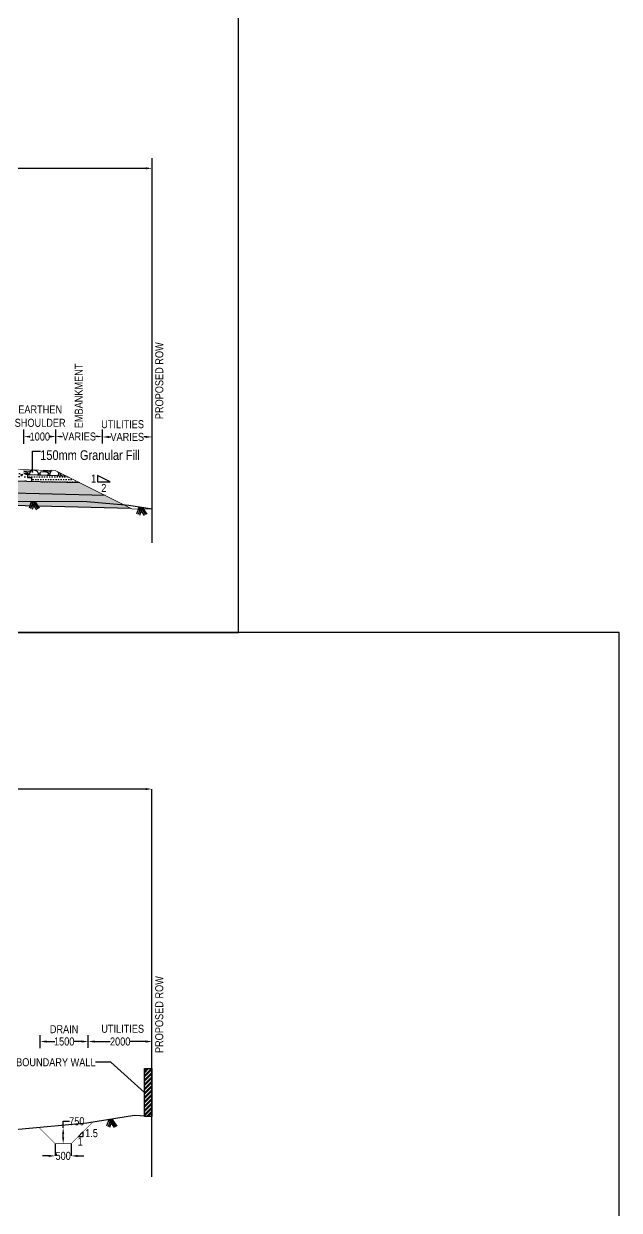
# Model space of a CAD drawing. Header units: millimetres. Extents: x 207528 to 778454, y -364692 to 101323.
# Drawn here: x 428047 to 446661, y -26840 to 10214 of the extents above; entities that cross this region are included whole.
import ezdxf

# ---------------------------------------------------------------- set-up
doc = ezdxf.new("R2010")
doc.units = ezdxf.units.MM
for name, color, linetype in [('Dim', 253, 'Continuous'), ('Dimension', 253, 'Continuous'), ('hatch', 253, 'Continuous'), ('Proposed ROW', 241, 'MNEW')]:
    doc.layers.add(name, color=color, linetype=linetype)
doc.styles.add('DIM', font='ARIALN.TTF', dxfattribs={"height": 250})
doc.styles.get("Standard").update_dxf_attribs({"font": 'arial.ttf'})
doc.styles.add('STRIP PLAN STYLE', font='ARIALN.TTF')
doc.linetypes.add('MNEW', pattern='A,26.152623,-1.048632,["PROW",Standard,S=1.75,R=0,X=0,Y=-0.975095],-7.693777,26.152623', length=61.047655)
doc.dimstyles.new('DIM', dxfattribs={"dimtxt": 250, "dimasz": 200, "dimexe": 0.18, "dimexo": 0.0625, "dimgap": 0.09, "dimtad": 0, "dimtih": 1, "dimtoh": 1, "dimdec": 0, "dimzin": 0, "dimdsep": 46, "dimtxsty": 'DIM', "dimcen": 0.09, "dimclrd": 256, "dimclrt": 7, "dimadec": 0, "dimazin": 0, "dimtfac": 1, "dimtdec": 0, "dimtofl": 0, "dimtmove": 0, "dimatfit": 3, "dimfxl": 1, "dimtolj": 1, "dimtzin": 0, "dimarcsym": 0})
doc.dimstyles.new('new', dxfattribs={"dimtxt": 150, "dimasz": 150, "dimexe": 100, "dimexo": 0.1, "dimgap": 0.09, "dimtad": 0, "dimtih": 1, "dimtoh": 1, "dimdec": 0, "dimzin": 0, "dimdsep": 46, "dimtxsty": 'DIM', "dimcen": 0.09, "dimclrd": 256, "dimclrt": 252, "dimadec": 0, "dimazin": 0, "dimtfac": 1, "dimtdec": 0, "dimtofl": 0, "dimtmove": 0, "dimatfit": 3, "dimfxl": 1, "dimtolj": 1, "dimtzin": 0, "dimlwd": -1, "dimarcsym": 0})

# ---------------------------------------------------------------- blocks, each defined once
blk = doc.blocks.new('*D203')
at = {"layer": 'Defpoints', "color": 0, "transparency": 16777216}
for p in [(432058, 5698), (387058, 5431), (432058, 5433)]:
    blk.add_point(p, dxfattribs=at)
at = {"layer": 'Dim', "color": 0, "lineweight": -2, "transparency": 16777216}
for p, q in [((387058, 5431), (387058, 5698)), ((432058, 5433), (432058, 5698))]:
    blk.add_line(p, q, dxfattribs=at)
at = {"layer": 'Dim', "lineweight": -2, "transparency": 16777216}
for p, q in [((387258, 5698), (407337, 5698)), ((431858, 5698), (414683, 5698))]:
    blk.add_line(p, q, dxfattribs=at)
at = {"layer": 'Dim', "transparency": 16777216}
for points in [[(387258, 5731), (387258, 5665), (387058, 5698)], [(431858, 5731), (431858, 5665), (432058, 5698)]]:
    blk.add_solid(points, dxfattribs=at)
at = {"layer": 'Dim', "color": 7, "transparency": 16777216, "insert": (411010, 5698), "char_height": 400, "attachment_point": 5, "style": 'STRIP PLAN STYLE'}
blk.add_mtext('\\A1;PROPOSED RIGHT OF WAY (45m)', dxfattribs=at)
blk = doc.blocks.new('*D221')
at = {"layer": 'Defpoints', "color": 0, "transparency": 16777216}
for p in [(428051, -2681), (429050, -2677), (429050, -2677)]:
    blk.add_point(p, dxfattribs=at)
at = {"layer": 'Dim', "color": 0, "lineweight": -2, "transparency": 16777216}
for p, q in [((428051, -2681), (428051, -2681)), ((429050, -2678), (429050, -2678))]:
    blk.add_line(p, q, dxfattribs=at)
at = {"layer": 'Dim', "lineweight": -2, "transparency": 16777216}
for p, q in [((428251, -2680), (428254, -2680)), ((428850, -2678), (428847, -2678))]:
    blk.add_line(p, q, dxfattribs=at)
at = {"layer": 'Dim', "transparency": 16777216}
for points in [[(428251, -2647), (428251, -2714), (428051, -2681)], [(428850, -2645), (428850, -2712), (429050, -2677)]]:
    blk.add_solid(points, dxfattribs=at)
at = {"layer": 'Dim', "color": 7, "transparency": 16777216, "insert": (428551, -2679), "char_height": 250, "attachment_point": 5, "style": 'DIM'}
blk.add_mtext('\\A1;1000', dxfattribs=at)
blk = doc.blocks.new('*D223')
at = {"layer": 'Defpoints', "color": 0, "transparency": 16777216}
for p in [(430508, -2677), (432058, -2634), (432058, -2691)]:
    blk.add_point(p, dxfattribs=at)
at = {"layer": 'Dimension', "color": 0, "lineweight": -2, "transparency": 16777216}
for p, q in [((430508, -2690), (430508, -2691)), ((432058, -2690), (432058, -2691))]:
    blk.add_line(p, q, dxfattribs=at)
at = {"layer": 'Dimension', "lineweight": -2, "transparency": 16777216}
for p, q in [((430708, -2691), (430766, -2691)), ((431858, -2691), (431800, -2691))]:
    blk.add_line(p, q, dxfattribs=at)
at = {"layer": 'Dimension', "transparency": 16777216}
for points in [[(430708, -2658), (430708, -2724), (430508, -2691)], [(431858, -2658), (431858, -2724), (432058, -2691)]]:
    blk.add_solid(points, dxfattribs=at)
at = {"layer": 'Dimension', "color": 7, "transparency": 16777216, "insert": (431283, -2691), "char_height": 250, "attachment_point": 5, "style": 'DIM'}
blk.add_mtext('\\A1;VARIES', dxfattribs=at)
blk = doc.blocks.new('*D224')
at = {"layer": 'Defpoints', "color": 0, "transparency": 16777216}
for p in [(429050, -2678), (430508, -2678), (430508, -2678)]:
    blk.add_point(p, dxfattribs=at)
at = {"layer": 'Dimension', "color": 0, "lineweight": -2, "transparency": 16777216}
for p, q in [((429050, -2678), (429050, -2678)), ((430508, -2678), (430508, -2677))]:
    blk.add_line(p, q, dxfattribs=at)
at = {"layer": 'Dimension', "lineweight": -2, "transparency": 16777216}
for p, q in [((429200, -2678), (429262, -2678)), ((430358, -2678), (430296, -2678))]:
    blk.add_line(p, q, dxfattribs=at)
at = {"layer": 'Dimension', "transparency": 16777216}
for points in [[(429200, -2653), (429200, -2703), (429050, -2678)], [(430358, -2653), (430358, -2703), (430508, -2678)]]:
    blk.add_solid(points, dxfattribs=at)
at = {"layer": 'Dimension', "color": 7, "transparency": 16777216, "insert": (429779, -2678), "char_height": 250, "attachment_point": 5, "style": 'DIM'}
blk.add_mtext('\\A1;VARIES', dxfattribs=at)
blk = doc.blocks.new('*D271')
at = {"layer": 'Defpoints', "color": 0, "transparency": 16777216}
for p in [(432056, -13687), (387056, -13954), (432056, -13951)]:
    blk.add_point(p, dxfattribs=at)
at = {"layer": 'Dim', "color": 0, "lineweight": -2, "transparency": 16777216}
for p, q in [((387056, -13954), (387056, -13686)), ((432056, -13951), (432056, -13686))]:
    blk.add_line(p, q, dxfattribs=at)
at = {"layer": 'Dim', "lineweight": -2, "transparency": 16777216}
for p, q in [((387256, -13687), (407335, -13687)), ((431856, -13687), (414680, -13687))]:
    blk.add_line(p, q, dxfattribs=at)
at = {"layer": 'Dim', "transparency": 16777216}
for points in [[(387256, -13653), (387256, -13720), (387056, -13687)], [(431856, -13653), (431856, -13720), (432056, -13687)]]:
    blk.add_solid(points, dxfattribs=at)
at = {"layer": 'Dim', "color": 7, "transparency": 16777216, "insert": (411008, -13687), "char_height": 400, "attachment_point": 5, "style": 'STRIP PLAN STYLE'}
blk.add_mtext('\\A1;PROPOSED RIGHT OF WAY (45m)', dxfattribs=at)
blk = doc.blocks.new('*D277')
at = {"layer": 'Defpoints', "color": 0, "transparency": 16777216}
for p in [(429030, -24761), (429530, -24761), (429530, -25142)]:
    blk.add_point(p, dxfattribs=at)
at = {"layer": 'Dim', "color": 0, "lineweight": -2, "transparency": 16777216}
for p, q in [((429030, -24761), (429030, -25143)), ((429530, -24761), (429530, -25143))]:
    blk.add_line(p, q, dxfattribs=at)
at = {"layer": 'Dim', "lineweight": -2, "transparency": 16777216}
for p, q in [((428830, -25142), (428630, -25142)), ((429730, -25142), (429930, -25142))]:
    blk.add_line(p, q, dxfattribs=at)
at = {"layer": 'Dim', "transparency": 16777216}
for points in [[(428830, -25109), (428830, -25176), (429030, -25142)], [(429730, -25109), (429730, -25176), (429530, -25142)]]:
    blk.add_solid(points, dxfattribs=at)
at = {"layer": 'Dim', "color": 7, "transparency": 16777216, "insert": (429280, -25142), "char_height": 250, "attachment_point": 5, "style": 'DIM'}
blk.add_mtext('\\A1;500', dxfattribs=at)
blk = doc.blocks.new('*D272')
at = {"layer": 'Defpoints', "color": 0, "transparency": 16777216}
for p in [(430062, -21514), (432062, -21514), (432062, -21571)]:
    blk.add_point(p, dxfattribs=at)
at = {"layer": 'Dimension', "color": 0, "lineweight": -2, "transparency": 16777216}
for p, q in [((430062, -21569), (430062, -21570)), ((432062, -21570), (432062, -21571))]:
    blk.add_line(p, q, dxfattribs=at)
at = {"layer": 'Dimension', "lineweight": -2, "transparency": 16777216}
for p, q in [((430262, -21570), (430754, -21570)), ((431862, -21571), (431370, -21571))]:
    blk.add_line(p, q, dxfattribs=at)
at = {"layer": 'Dimension', "transparency": 16777216}
for points in [[(430262, -21537), (430262, -21604), (430062, -21570)], [(431862, -21538), (431862, -21604), (432062, -21571)]]:
    blk.add_solid(points, dxfattribs=at)
at = {"layer": 'Dimension', "color": 7, "transparency": 16777216, "insert": (431062, -21571), "char_height": 250, "attachment_point": 5, "style": 'DIM'}
blk.add_mtext('\\A1;2000', dxfattribs=at)
blk = doc.blocks.new('*D312')
at = {"layer": 'Defpoints', "color": 0, "transparency": 16777216}
for p in [(428562, -21570), (430062, -21570), (430062, -21570)]:
    blk.add_point(p, dxfattribs=at)
at = {"layer": 'Dim', "color": 0, "lineweight": -2, "transparency": 16777216}
for p, q in [((428562, -21570), (428562, -21570)), ((430062, -21570), (430062, -21570))]:
    blk.add_line(p, q, dxfattribs=at)
at = {"layer": 'Dim', "lineweight": -2, "transparency": 16777216}
for p, q in [((428762, -21570), (429016, -21570)), ((429862, -21570), (429608, -21570))]:
    blk.add_line(p, q, dxfattribs=at)
at = {"layer": 'Dim', "transparency": 16777216}
for points in [[(428762, -21537), (428762, -21603), (428562, -21570)], [(429862, -21537), (429862, -21603), (430062, -21570)]]:
    blk.add_solid(points, dxfattribs=at)
at = {"layer": 'Dim', "color": 7, "transparency": 16777216, "insert": (429312, -21570), "char_height": 250, "attachment_point": 5, "style": 'DIM'}
blk.add_mtext('\\A1;1500', dxfattribs=at)
blk = doc.blocks.new('*D311')
at = {"lineweight": -2, "transparency": 16777216}
for p, q in [((429280, -24261), (429280, -24061)), ((429280, -24061), (429480, -24061)), ((429280, -24561), (429280, -24461))]:
    blk.add_line(p, q, dxfattribs=at)
at = {"color": 0, "lineweight": -2, "transparency": 16777216}
for p, q in [((429280, -24261), (429280, -24261)), ((429280, -24761), (429280, -24761))]:
    blk.add_line(p, q, dxfattribs=at)
at = {"transparency": 16777216}
for points in [[(429247, -24461), (429314, -24461), (429280, -24261)], [(429247, -24561), (429314, -24561), (429280, -24761)]]:
    blk.add_solid(points, dxfattribs=at)
at = {"layer": 'Defpoints', "color": 0, "transparency": 16777216}
for p in [(429280, -24261), (429280, -24261), (429280, -24761)]:
    blk.add_point(p, dxfattribs=at)
at = {"color": 7, "transparency": 16777216, "insert": (429706, -24061), "char_height": 250, "attachment_point": 5, "style": 'DIM'}
blk.add_mtext('\\A1;750', dxfattribs=at)

msp = doc.modelspace()

# ---------------------------------------------------------------- hatches: boundary and pattern name
at = {"layer": 'Dim'}
h = msp.add_hatch(dxfattribs=at)
h.set_pattern_fill('AR-CONC', color=256, scale=3)
h.set_pattern_definition([(50, (296822.16, -17234.7), (546.554, -47.8173), [57.15, -628.65]), (355, (296822.16, -17234.7), (-105.7303, 573.1705), [45.72, -502.9218]), (100.45144, (296867.7, -17238.7), (440.8237, 525.3533), [48.57, -534.2707]), (46.1842, (296822.16, -17082.3), (813.237, -126.127), [85.725, -942.975]), (96.63556, (296889.9, -17092.8), (712.2124, 742.2784), [72.855, -801.407]), (351.18415, (296822.2, -17082.3), (712.2124, 742.2784), [68.58, -754.379]), (21, (296898.36, -17120.4), (454.8432, -306.7956), [57.15, -628.65]), (326, (296898.36, -17120.4), (185.406, 552.564), [45.72, -502.92]), (71.45144, (296936.27, -17145.97), (640.2493, 245.7683), [48.57, -534.2698]), (37.5, (296822.16, -17234.7), (9.2658, 253.66512), [0, -496.824, 0, -510.54, 0, -504.825]), (7.5, (296822.16, -17234.7), (200.459, 300.5417), [0, -291.084, 0, -485.394, 0, -192.405]), (327.5, (296652.24, -17234.7), (406.7718, -17.18623), [0, -190.5, 0, -594.36, 0, -788.67]), (317.5, (296576.04, -17234.7), (444.3875, 76.2795), [0, -247.65, 0, -394.716, 0, -560.07])])
h.paths.add_polyline_path([(428194.1, -3834.3), (426773.2, -3798.8), (425875.4, -3870.2), (424692.2, -3926.2), (423153.7, -3934.1), (421851, -3873.2), (420684.9, -3855), (420684.9, -3906.4), (428194.1, -4084.4)])
h.paths.add_polyline_path([(426773.2, -3798.8), (421194.1, -3659.3), (420684.9, -3646.6), (420684.9, -3855), (421851, -3873.2), (423153.7, -3934.1), (424692.2, -3926.2), (425875.4, -3870.2)])
h = msp.add_hatch(dxfattribs=at)
h.set_pattern_fill('ANSI32', scale=10)
h.set_pattern_definition([(45, (116026.7, -79262.27), (-67.35192, 67.35192), []), (45, (116071.605, -79262.27), (-67.35192, 67.35192), [])])
h.paths.add_polyline_path([(431826.3, -23916.8), (431826.3, -22416.8), (432056.3, -22416.8), (432056.3, -23916.8)])
at = {"layer": 'hatch'}
h = msp.add_hatch(dxfattribs=at)
h.set_pattern_fill('GRAVEL', color=11, scale=25)
h.set_pattern_definition([(228.012788, (297279.363, -16599.707), (-5080, -5715), [85.4304, -8457.621]), (184.96974, (297222.213, -16663.207), (7619.999997, 635.000036), [146.6012, -14513.5122]), (132.510447, (297076.163, -16675.907), (6350.000003, -6984.999998), [103.3704, -10233.6807]), (267.27369, (296828.513, -16834.657), (635.000001, 12700), [133.501, -13216.6094]), (292.833654, (296822.163, -16968.007), (-3175, 7620), [130.9084, -12959.952]), (357.27369, (296872.963, -17088.657), (-12700, 635.000001), [133.501, -13216.6094]), (37.69424, (297006.313, -17095.007), (-8254.9999996, -6350.0000005), [176.5484, -17478.2788]), (72.255328, (297146.013, -16987.057), (4445.000001, 13969.9999996), [166.68, -16501.3142]), (121.429566, (297196.813, -16828.307), (-5080.000001, 8254.9999996), [133.9532, -13261.3864]), (175.23636, (297126.963, -16714.007), (6985, -635.000001), [152.9283, -7493.4842]), (222.397438, (296974.563, -16701.307), (-7619.9999998, -6985.0000003), [197.7695, -19579.193]), (138.814075, (297457.163, -16841.007), (-4445, 3810), [67.501, -6682.6415]), (171.469234, (297406.363, -16796.557), (8255, -1269.9999986), [128.4205, -12713.6597]), (225, (297279.36, -16777.5), (-9e-14, -635), [89.8023, -808.2233]), (203.19859, (297234.91, -16701.31), (3175, 1270), [48.3603, -4787.6556]), (291.80141, (297190.46, -16720.36), (-635, 1905), [68.3914, -3351.1882]), (30.96376, (297215.86, -16783.86), (1905, 1270), [111.08, -3591.5745]), (161.56505, (297311.11, -16726.7), (1270, -635), [80.3218, -1927.7245]), (16.38954, (296822.163, -16720.357), (6350, 1905), [112.522, -11139.7067]), (70.346176, (296930.113, -16688.607), (-2540, -6985), [94.3997, -9345.554]), (293.19859, (297311.11, -16599.71), (-1270, 3175), [96.72, -4739.296]), (343.61046, (297349.213, -16688.607), (-6350, 1905), [112.522, -11139.7067]), (339.443955, (296822.16, -17114.06), (-3175, 1270), [108.5088, -5316.9336]), (294.77514, (296923.763, -17152.157), (-3175.000004, 6984.999998), [90.918, -9000.8983]), (66.80141, (297317.46, -17234.71), (1270, 3175), [96.72, -4739.296]), (17.354025, (297355.563, -17145.807), (-8255, -2540), [106.4457, -10538.094]), (69.443955, (297006.31, -17234.71), (-1270, -3175), [54.2544, -5371.188]), (101.30993, (297279.36, -17234.71), (-635, 2540), [32.3787, -3205.4987]), (165.96376, (297273.01, -17202.96), (1905, -635), [130.9084, -2487.2636]), (186.009006, (297146.013, -17171.207), (6350, 635), [121.3167, -12010.3412]), (303.69007, (297215.86, -16841), (-635, 1270), [91.581, -2197.944]), (353.157227, (297266.663, -16917.207), (10795, -1269.9999994), [159.8892, -15829.0023]), (60.945396, (297425.413, -16936.257), (-2540, -4445), [65.377, -6472.348]), (90, (297457.16, -16879.1), (-635, 635), [38.1, -596.9]), (120.256437, (297133.313, -17152.157), (2540, -4445), [88.2167, -8733.4852]), (48.012787, (297088.863, -17075.957), (5080, 5715), [170.8607, -8372.1905]), (0, (297203.16, -16948.96), (635, 635), [165.1, -469.9]), (325.304846, (297368.263, -16948.957), (6350.000002, -4444.999997), [100.4024, -9939.8292]), (254.054604, (297450.81, -17006.11), (-635, -2540), [92.4573, -4530.4125]), (207.645975, (297425.413, -17095.007), (-12065.0000004, -6349.999999), [150.5363, -14903.116]), (175.426079, (297292.063, -17164.857), (-8255, 635), [159.2574, -15766.4616])])
h.paths.add_polyline_path([(429804.7, -4124.7), (430595, -4519.8), (420684.9, -4272), (420684.9, -3896.7)])
h = msp.add_hatch(dxfattribs=at)
h.set_pattern_fill('GRAVEL', color=11, scale=25)
h.set_pattern_definition([(228.012788, (81477.05, -71156.383), (-5080.0000004, -5714.9999996), [85.4304, -8457.6209]), (184.969741, (81419.902, -71219.883), (7619.999997, 635.0000362), [146.6012, -14513.5122]), (132.510447, (81273.852, -71232.583), (6350.0000027, -6984.9999976), [103.3704, -10233.6807]), (267.273689, (81026.202, -71391.333), (635.0000013, 12700), [133.5011, -13216.6094]), (292.833654, (81019.852, -71524.683), (-3175.0000003, 7620), [130.9084, -12959.9519]), (357.273689, (81070.652, -71645.333), (-12700, 635.0000013), [133.5011, -13216.6094]), (37.6942405, (81204.002, -71651.683), (-8254.9999996, -6350.0000005), [176.5484, -17478.2788]), (72.255328, (81343.702, -71543.733), (4445.0000012, 13969.9999996), [166.6799, -16501.3142]), (121.429566, (81394.502, -71384.983), (-5080.0000007, 8254.9999996), [133.9532, -13261.3864]), (175.236358, (81324.65, -71270.683), (6985, -635.000001), [152.9283, -7493.4842]), (222.397438, (81172.252, -71257.983), (-7619.9999998, -6985.0000003), [197.7695, -19579.1931]), (138.814075, (81654.85, -71397.683), (-4445, 3810), [67.5011, -6682.6415]), (171.469234, (81604.052, -71353.233), (8255.0000002, -1269.9999986), [128.4205, -12713.6597]), (225, (81477.05, -71334.2), (-9e-14, -635), [89.8023, -808.2233]), (203.19859, (81432.6, -71257.98), (3175, 1270), [48.3603, -4787.6556]), (291.80141, (81388.15, -71277.03), (-635, 1905), [68.3914, -3351.1882]), (30.963757, (81413.55, -71340.53), (1905, 1270), [111.0799, -3591.5745]), (161.56505, (81508.8, -71283.38), (1270, -635), [80.3218, -1927.7245]), (16.38954, (81019.852, -71277.033), (6350, 1905), [112.522, -11139.7067]), (70.346176, (81127.8, -71245.283), (-2540, -6985), [94.3997, -9345.5539]), (293.19859, (81508.8, -71156.38), (-1270, 3175), [96.72, -4739.2959]), (343.61046, (81546.902, -71245.283), (-6350, 1904.9999996), [112.522, -11139.7067]), (339.443955, (81019.85, -71670.73), (-3175, 1270), [108.5088, -5316.9336]), (294.77514, (81121.45, -71708.833), (-3175.000004, 6984.9999983), [90.918, -9000.8983]), (66.80141, (81515.15, -71791.38), (1270, 3175), [96.72, -4739.2959]), (17.354025, (81553.252, -71702.483), (-8255, -2540.0000005), [106.4457, -10538.094]), (69.443955, (81204, -71791.38), (-1270, -3175), [54.2544, -5371.188]), (101.309932, (81477.05, -71791.38), (-635, 2540), [32.3787, -3205.4987]), (165.963757, (81470.7, -71759.63), (1905, -635), [130.9084, -2487.2636]), (186.009006, (81343.702, -71727.883), (6350, 635.0000003), [121.3167, -12010.3412]), (303.69007, (81413.55, -71397.68), (-635, 1270), [91.581, -2197.9441]), (353.1572266, (81464.352, -71473.883), (10795, -1269.9999994), [159.8892, -15829.0023]), (60.945396, (81623.1, -71492.933), (-2540, -4445), [65.3771, -6472.3481]), (90, (81654.85, -71435.8), (-635, 635), [38.1, -596.9]), (120.256437, (81331, -71708.833), (2539.9999997, -4445), [88.2167, -8733.4852]), (48.012787, (81286.55, -71632.633), (5080.0000004, 5714.9999996), [170.8607, -8372.1905]), (0, (81400.85, -71505.63), (635, 635), [165.1, -469.9]), (325.304846, (81565.95, -71505.633), (6350.0000024, -4444.9999966), [100.4024, -9939.8292]), (254.054604, (81648.5, -71562.78), (-635, -2540), [92.4573, -4530.4125]), (207.645975, (81623.102, -71651.683), (-12065.0000004, -6349.9999992), [150.5363, -14903.1161]), (175.426079, (81489.752, -71721.533), (-8255, 635), [159.2574, -15766.4616])])
h.paths.add_polyline_path([(429369.2, -3907), (429046.3, -3745.6), (428047.3, -3710.6), (428046.8, -3710.6), (428046.8, -3830.8), (428167.4, -3830.8), (428167.4, -3864.9)])
h = msp.add_hatch(dxfattribs=at)
h.set_pattern_fill('DOTS', scale=50)
h.set_pattern_definition([(0, (342221.206, -80691.63), (39.6875, 79.375), [0, -79.375])])
h.paths.add_polyline_path([(429804.7, -4124.7), (429354, -3906.4), (428167.4, -3856.1), (428167.4, -3874.5), (428167.4, -3882.5), (428167.4, -3893.3), (428167.4, -3906.5), (428167.4, -3955.8), (428292.4, -3955.8), (428289.1, -4086.8)])
h = msp.add_hatch(dxfattribs=at)
h.set_pattern_fill('DOTS', color=25, scale=50)
h.set_pattern_definition([(0, (296822.16, -17234.71), (39.6875, 79.375), [0, -79.375])])
h.paths.add_polyline_path([(430595, -4519.8), (431384.5, -4914.4), (420684.9, -4646.9), (420684.9, -4272), (420821, -4275.4)])

# ---------------------------------------------------------------- linework, layer by layer
for points, const_width in [([(428047.3, -3710.6), (421058.4, -3535.9)], 20), ([(428047.3, -3710.6), (429046.3, -3745.6)], 20), ([(428046.8, -3710.7), (428046.8, -3830.8)], 10), ([(429046.3, -3745.6), (431444.4, -4944.4)], 20), ([(431444.4, -4944.4), (432058.4, -4944.4)], 20), ([(430198.2, -24092.7), (429530.2, -24760.7)], 20), ([(428531.1, -24260.7), (429030.2, -24760.7)], 20), ([(429530.2, -24760.7), (429030.2, -24760.7)], 20)]:
    msp.add_lwpolyline(points, dxfattribs=dict(const_width=const_width))
for points in [[(429804.7, -4124.7), (420684.9, -3896.7)], [(428047.4, -3830.8), (428167.4, -3830.8)], [(428047.4, -3830.8), (428167.4, -3830.8)], [(428167.4, -3830.8), (428167.4, -3955.8), (428292.4, -3955.8), (428289.1, -4086.8)], [(428167.4, -3830.8), (428167.4, -3955.8), (428292.4, -3955.8), (428289.1, -4086.8)], [(428167.4, -3864.9), (429369.2, -3907)], [(430595, -4519.8), (420684.9, -4272)], [(420684.9, -4646.9), (431384.5, -4914.4)]]:
    msp.add_lwpolyline(points)
at = {"layer": 'Dim'}
for points in [[(384197.2, 38536.5), (384197.2, -8793.9), (434760.7, -8793.9), (434760.7, 38532.4)], [(430352.6, -3891.2), (430352.6, -4091.2), (430752.6, -4091.2)], [(429896.5, -24394.4), (429896.5, -24544.4), (429746.5, -24544.4)]]:
    msp.add_lwpolyline(points, close=True, dxfattribs=at)
for points in [[(428050.8, -2902.9), (428050.8, -2459.6)], [(429050.3, -2899.3), (429050.3, -2456)], [(429050.3, -2899.3), (429050.3, -2456)], [(430507.7, -2898.9), (430507.7, -2455.6)], [(428283.5, -4713.7), (428215.6, -4918.3)], [(428338.7, -4706.1), (428263, -4934)], [(428283.5, -4713.7), (428450.7, -4962)], [(428393.6, -4707.9), (428310.2, -4959.1)], [(428338.7, -4706.1), (428492.1, -4934.1)], [(428393.6, -4707.9), (428533.3, -4915.5)], [(431641.8, -4895.1), (431573.8, -5099.7)], [(431697, -4887.6), (431621.3, -5115.5)], [(431641.8, -4895.1), (431808.9, -5143.4)], [(431751.9, -4889.3), (431668.4, -5140.6)], [(431697, -4887.6), (431850.4, -5115.5)], [(431751.9, -4889.3), (431891.6, -5096.9)], [(384197.2, -8793.9), (374652, -8793.9), (374652, -51367.1), (446661.1, -51367.1), (446661.1, -8793.9), (369722.8, -8793.9)], [(428562, -21772.6), (428562, -21367.3)], [(430061.5, -21772.2), (430061.5, -21366.9)], [(430706.4, -24008.9), (430638.4, -24213.5)], [(430761.5, -24001.4), (430685.9, -24229.3)], [(430706.4, -24008.9), (430873.5, -24257.3)], [(430816.4, -24003.2), (430733, -24254.4)], [(430761.5, -24001.4), (430915, -24229.3)], [(430816.4, -24003.2), (430956.2, -24210.8)]]:
    msp.add_lwpolyline(points, dxfattribs=at)
at = {"layer": 'Dim', "color": 7}
msp.add_lwpolyline([(431826.3, -23916.8), (431826.3, -22416.8), (432056.3, -22416.8), (432056.3, -23916.8)], close=True, dxfattribs=at)
at = {"layer": 'Dimension', "linetype": 'Continuous', "ltscale": 10, "flags": 128}
for points in [[(432058.4, -4944.4), (431335.6, -4830.8), (430025, -4720.1), (427781.1, -4701.5), (426777.2, -4658), (425411.3, -4744.7), (422928.9, -4724.2), (421798.8, -4559), (418877.4, -4220.1), (415460.2, -3937.1), (409559, -3762.7)], [(432056.3, -23914), (431505.9, -23880.7), (430017.2, -24122), (427767.3, -24332), (426775.2, -24452.5), (425409.2, -24539.3), (422926.9, -24518.8), (422051.8, -24149.1), (418875.3, -24014.6), (415458.2, -23731.6), (409556.9, -23557.2)]]:
    msp.add_lwpolyline(points, dxfattribs=at)
at = {"layer": 'Proposed ROW', "lineweight": -3, "ltscale": 3, "flags": 128}
for points in [[(432058.4, -5999.7), (432058.4, 6019.1)], [(432056.3, -25794.2), (432056.3, -13775.4)]]:
    msp.add_lwpolyline(points, dxfattribs=at)

# ---------------------------------------------------------------- texts
at = {"layer": 'Dim', "color": 7, "char_height": 250, "attachment_point": 5, "rotation": 90, "style": 'DIM'}
for insert in [(432286.6, -935.4), (432284.5, -20729.9)]:
    msp.add_mtext_dynamic_manual_height_columns('PROPOSED ROW', width=5325.312, gutter_width=1250, heights=[0], dxfattribs=dict(at, insert=insert))
at = {"layer": 'Dim', "insert": (429767.7, -1408.6), "char_height": 250, "width": 5325.312, "attachment_point": 5, "rotation": 90, "style": 'DIM'}
msp.add_mtext('\\A1;EMBANKMENT', dxfattribs=at)
at = {"layer": 'Dim', "char_height": 250, "attachment_point": 5, "style": 'DIM'}
for s, insert in [('EARTHEN \\PSHOULDER', (428561.2, -2042.2)), ('UTILITIES', (431136.9, -2293.7)), ('1', (430232, -3988.3)), ('2', (430551.1, -4283.1)), ('DRAIN', (429309.3, -21184.8)), ('1.5', (430166.4, -24432.5)), ('1', (429812.5, -24694.9))]:
    msp.add_mtext_dynamic_manual_height_columns(s, width=5325.312, gutter_width=1250, heights=[0], dxfattribs=dict(at, insert=insert))
at = {"layer": 'Dim', "insert": (431140.8, -21173.3), "char_height": 250, "attachment_point": 5, "rotation": 359.97827, "style": 'DIM'}
msp.add_mtext_dynamic_manual_height_columns('UTILITIES', width=5325.312, gutter_width=1250, heights=[0], dxfattribs=at)
at = {"layer": 'Dim', "color": 7, "insert": (429051.5, -22219.4), "char_height": 250, "attachment_point": 5, "style": 'DIM'}
msp.add_mtext_dynamic_manual_height_columns('BOUNDARY WALL', width=5325.312, gutter_width=1250, heights=[0], dxfattribs=at)
at = {"layer": 'Dimension', "color": 7, "insert": (428563.6, -3259.4), "char_height": 300, "attachment_point": 4, "style": 'DIM'}
msp.add_mtext('\\A1;150mm Granular Fill', dxfattribs=at)

# ---------------------------------------------------------------- dimensions: what is measured, and where the dimension line sits
dim = msp.add_aligned_dim(p1=(429280.2, -24760.7), p2=(429280.2, -24260.7), distance=0, text='750', dimstyle='DIM', override={"dimfxl": 1.25, "dimfxlon": 1})
dim.commit()
dim.dimension.update_dxf_attribs({"geometry": '*D311', "text_midpoint": (429705.5, -24060.7)})
at = {"layer": 'Dim'}
for base, p1, p2, picture, middle in [((432058.4, 5697.8), (387058.4, 5430.8), (432058.4, 5433), '*D203', (411009.6, 5697.8)), ((432056.3, -13686.6), (387056.3, -13953.6), (432056.3, -13951.4), '*D271', (411007.5, -13686.6))]:
    dim = msp.add_linear_dim(base=base, p1=p1, p2=p2, text='PROPOSED RIGHT OF WAY (45m)', dimstyle='DIM', override={"dimtxt": 400, "dimtxsty": 'STRIP PLAN STYLE'}, dxfattribs=at)
    dim.commit()
    dim.dimension.update_dxf_attribs({"geometry": picture, "text_midpoint": middle, "dimtype": 160})
for p1, p2, distance, picture, middle in [((428050.8, -2681.2), (429050.3, -2677.5), 0, '*D221', (428550.6, -2679.3)), ((428562, -21570.1), (430062, -21569.8), 0, '*D312', (429312, -21570)), ((429030.2, -24760.7), (429530.2, -24760.7), -381.8, '*D277', (429280.2, -25142.5))]:
    dim = msp.add_aligned_dim(p1=p1, p2=p2, distance=distance, dimstyle='DIM', dxfattribs=at)
    dim.commit()
    dim.dimension.update_dxf_attribs({"geometry": picture, "text_midpoint": middle})
at = {"layer": 'Dimension'}
dim = msp.add_aligned_dim(p1=(429050.3, -2677.8), p2=(430507.7, -2677.6), distance=0, text='VARIES', dimstyle='DIM', override={"dimtxt": 200, "dimasz": 150, "dimfxl": 1.25, "dimfxlon": 1}, dxfattribs=at)
dim.commit()
dim.dimension.update_dxf_attribs({"geometry": '*D224', "text_midpoint": (429779, -2677.7)})
for base, p1, p2, angle, text, picture, middle in [((432058.4, -2691), (430507.7, -2677.4), (432058.4, -2633.6), 180, 'VARIES', '*D223', (431283, -2691)), ((432062, -21570.9), (430062.1, -21514), (432062.1, -21513.6), 179.97827, '2000', '*D272', (431062, -21570.6))]:
    dim = msp.add_linear_dim(base=base, p1=p1, p2=p2, angle=angle, text=text, dimstyle='DIM', override={"dimfxl": 1.25, "dimfxlon": 1}, dxfattribs=at)
    dim.commit()
    dim.dimension.update_dxf_attribs({"geometry": picture, "text_midpoint": middle})

# ---------------------------------------------------------------- leaders
for points in [[(428318.9, -3784.9), (428318.9, -3132), (428569, -3134.8)], [(431826.3, -23166.8), (430771, -22213.1), (430289.5, -22213.1)]]:
    msp.add_leader(points, dimstyle='new', override={"dimasz": 50, "dimclrd": 256, "dimldrblk": 'Dot'}, dxfattribs=at)

doc.saveas('drawing.dxf')
